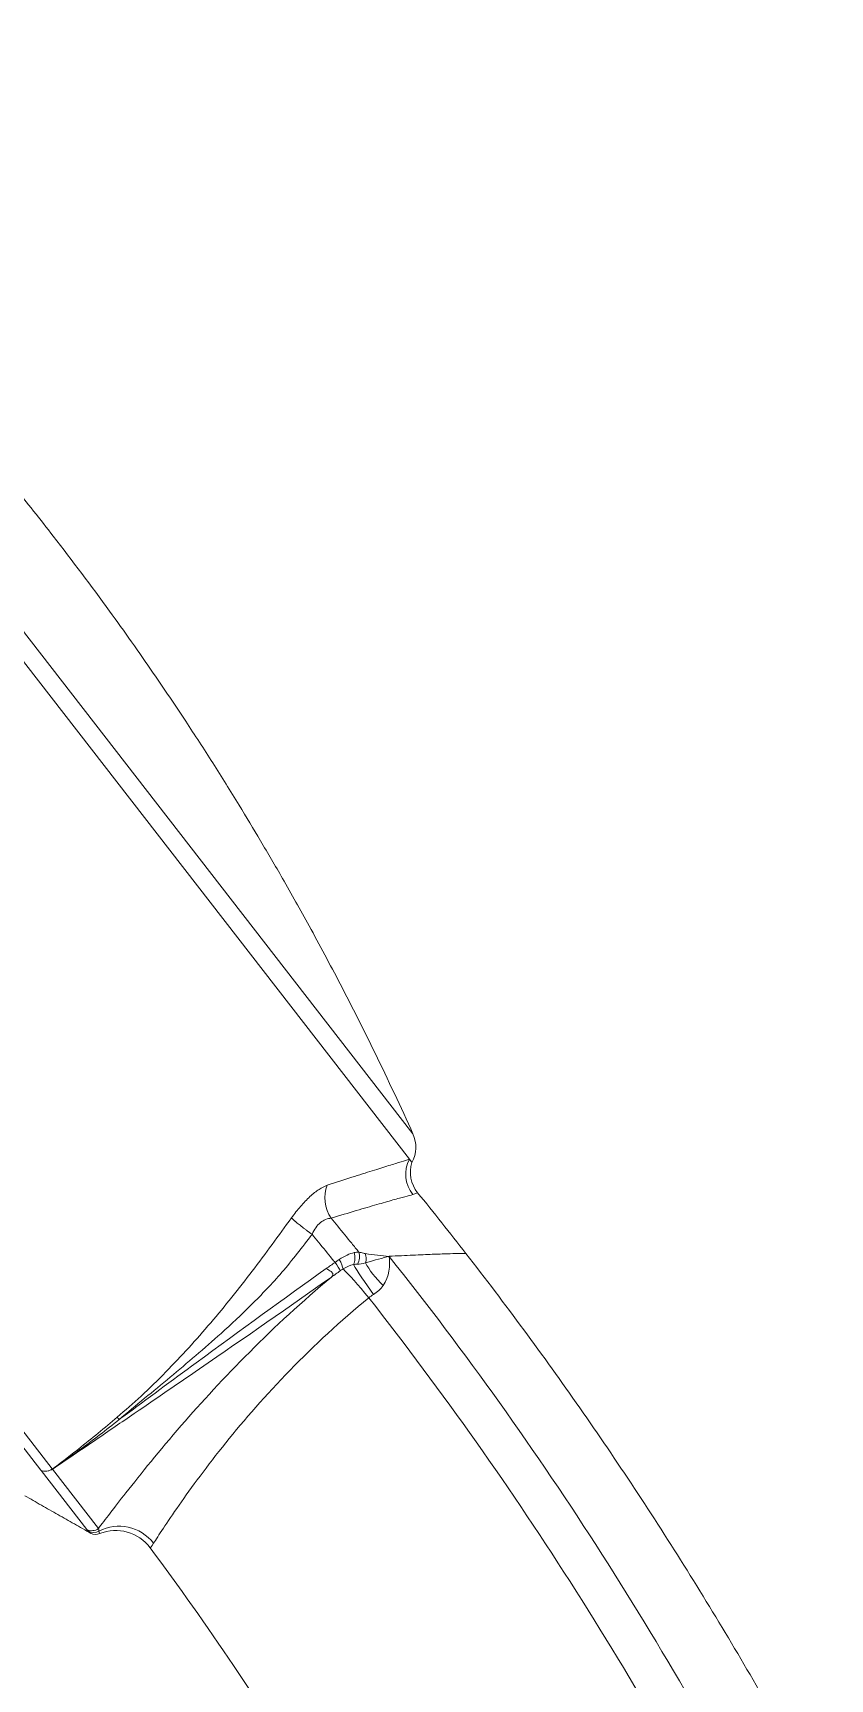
# Model space of a CAD drawing. Extents: x 900 to 2324, y -1513 to 827.
# Drawn here: x 2012.1 to 2049.3, y -744.2 to -667.5 of the extents above; entities that cross this region are included whole.
import ezdxf

# ---------------------------------------------------------------- set-up
doc = ezdxf.new("R2010")
doc.units = 0
doc.header["$LTSCALE"] = 4
doc.header["$MEASUREMENT"] = 0
doc.layers.add('1', color=7, linetype='CONTINUOUS')

msp = doc.modelspace()

# ---------------------------------------------------------------- linework, layer by layer
at = {"layer": '1', "color": 7, "linetype": 'Continuous', "lineweight": 13}
for p, q in [((1988.958, -667.459), (2029.664, -719.937)), ((2029.832, -718.76), (1990.26, -667.744)), ((2013.024, -734.365), (1968.705, -677.228)), ((1968.524, -677.748), (2012.494, -734.434)), ((2014.632, -737.187), (2012.497, -734.435)), ((2013.033, -734.385), (2015.173, -737.145))]:
    msp.add_line(p, q, dxfattribs=at)
at = {"layer": '1', "color": 7, "linetype": 'Continuous', "lineweight": 18}
for p, q in [((2012.497, -734.435), (2012.494, -734.434)), ((2012.977, -734.402), (2012.981, -734.408)), ((2015.229, -737.383), (2015.229, -737.385))]:
    msp.add_line(p, q, dxfattribs=at)
for centre, radius, start, end in [((2028.465, -719.377), 1.5, 331.57169, 24.2837), ((2031.211, -720.552), 1.5, 162.11647, 219.10342), ((2015.979, -739.239), 2, 36.67826, 112.01393)]:
    msp.add_arc(centre, radius, start, end, dxfattribs=at)
at = {"layer": '1', "color": 7, "linetype": 'Continuous', "lineweight": 18, "extrusion": (-6.12323e-17, 7.4988e-33, -1)}
msp.add_arc((-2015.042, -736.922), 0.5, 247.98607, 298.57643, dxfattribs=at)
at = {"layer": '1', "color": 7, "linetype": 'Continuous', "lineweight": 13}
for centre, major_axis, ratio, start_param, end_param in [((2030.978, -720.645), (0.421, -1.44), 0.990409, 3.938422, 5.107345), ((2027.016, -721.861), (0.449, -1.431), 0.845009, 3.953017, 5.044547), ((2026.301, -724.689), (0.25, -0.433), 0.241791, 0.465728, 1.609611), ((2026.972, -724.537), (-0.108, -0.488), 0.728057, 1.102948, 2.311081), ((2027.654, -726.487), (-1.26, 1.553), 0.07539, 4.709308, 5.830934), ((2016.181, -739), (-1.615, 1.179), 0.972943, 4.421123, 5.84877), ((2014.872, -736.749), (0.395, 0.306), 0.995323, 3.553142, 4.703662), ((2014.953, -736.836), (0.344, 0.362), 0.994828, 3.402967, 4.41939)]:
    msp.add_ellipse(centre, major_axis=major_axis, ratio=ratio, start_param=start_param, end_param=end_param, dxfattribs=at)
at = {"layer": '1', "color": 7, "linetype": 'Continuous', "lineweight": 18}
for centre, major_axis, ratio, start_param, end_param in [((2026.798, -724.522), (0.022, -0.5), 0.658101, 0.827819, 2.023829), ((2027.27, -724.606), (-0.086, -0.493), 0.754515, 1.387842, 2.281452), ((2029.019, -725.373), (-1.467, 1.359), 0.361279, 0.764358, 1.515616), ((2028.082, -726.159), (-1.171, 1.621), 0.059104, 0.58893, 1.575202), ((2014.343, -733.537), (0.095, -0.121), 0.06588, 3.583979, 4.233587), ((2012.745, -734.01), (-0.395, -0.306), 0.902957, 0.411505, 1.57674), ((2012.749, -734.012), (-0.395, -0.306), 0.902957, 0.411549, 1.45248), ((1982.105, -695.041), (43.775, 33.955), 0.902958, 4.717243, 4.718332)]:
    msp.add_ellipse(centre, major_axis=major_axis, ratio=ratio, start_param=start_param, end_param=end_param, dxfattribs=at)
for points, knots in [([(2013.069, -690.907), (2012.461, -690.124), (2011.353, -688.727), (2009.839, -686.892), (2008.63, -685.47), (2007.608, -684.297), (2006.644, -683.214), (2005.657, -682.128), (2004.444, -680.821), (2002.822, -679.122), (2000.594, -676.881), (1997.757, -674.17), (1994.27, -671.04), (1991.677, -668.878), (1990.26, -667.744)], [0, 0, 0, 0, 0.091203, 0.164228, 0.219022, 0.26303, 0.307492, 0.352519, 0.398108, 0.471724, 0.568695, 0.689131, 0.832952, 1, 1, 1, 1]), ([(2029.832, -718.76), (2029.262, -717.497), (2028.162, -715.153), (2026.534, -711.925), (2025.084, -709.214), (2023.838, -706.994), (2022.747, -705.124), (2021.666, -703.33), (2020.508, -701.473), (2019.178, -699.42), (2017.584, -697.053), (2015.542, -694.164), (2013.961, -692.057), (2013.069, -690.907)], [0, 0, 0, 0, 0.127492, 0.238457, 0.332806, 0.410489, 0.472843, 0.532186, 0.603305, 0.674314, 0.75745, 0.866048, 1, 1, 1, 1]), ([(2024.169, -722.672), (2024.309, -722.487), (2024.587, -722.12), (2025.029, -721.669), (2025.461, -721.314), (2025.707, -721.205), (2025.83, -721.151)], [0, 0, 0, 0, 0.255199, 0.507298, 0.755172, 1, 1, 1, 1]), ([(2029.824, -721.584), (2029.713, -721.614), (2029.486, -721.676), (2028.92, -721.832), (2028.167, -722.046), (2027.215, -722.324), (2026.422, -722.564), (2026.019, -722.687)], [0, 0, 0, 0, 0.186365, 0.379415, 0.579269, 0.786065, 1, 1, 1, 1]), ([(2025.128, -723.437), (2025.229, -723.559), (2025.329, -723.681), (2025.644, -724.064), (2025.858, -724.326), (2026.114, -724.641), (2026.157, -724.694), (2026.2, -724.747)], [0, 0, 0, 0, 0.280463, 0.280463, 0.87932, 0.87932, 1, 1, 1, 1]), ([(2027.608, -724.334), (2027.579, -724.329), (2027.549, -724.322), (2027.449, -724.299), (2027.378, -724.281), (2027.308, -724.266)], [0, 0, 0, 0, 0.300602, 0.300602, 1, 1, 1, 1]), ([(2069.365, -851.816), (2069.428, -829.085), (2066.413, -806.362), (2056.45, -773.734), (2052.259, -763.208), (2041.939, -743.009), (2035.817, -733.373), (2028.722, -724.465)], [0, 0, 0, 0, 0.5, 0.5, 0.75, 0.75, 1, 1, 1, 1]), ([(2032.295, -724.325), (2034.128, -726.679), (2037.69, -731.513), (2042.669, -739.049), (2047.295, -746.877), (2051.556, -754.963), (2056.731, -766.029), (2061.102, -777.364), (2064.66, -788.667), (2066.935, -797.05), (2068.882, -805.479), (2070.539, -814.107), (2071.922, -823.09), (2073.022, -832.589), (2073.762, -842.28), (2074.016, -848.769), (2074.083, -851.763)], [0, 0, 0, 0, 0.066499, 0.133873, 0.201247, 0.268621, 0.335995, 0.470742, 0.538116, 0.60549, 0.672864, 0.740238, 0.807612, 0.874986, 0.94236, 1, 1, 1, 1]), ([(2025.786, -725.037), (2023.828, -726.425), (2021.81, -727.894), (2018.605, -730.25), (2017.467, -731.091), (2016.251, -731.989), (2016.195, -732.031), (2016.138, -732.073)], [0, 0, 0, 0, 0.640474, 0.640474, 0.983248, 0.983248, 1, 1, 1, 1]), ([(2026.036, -725.428), (2026.065, -725.386), (2026.128, -725.296), (2026.012, -725.151), (2025.869, -725.079), (2025.786, -725.037)], [0, 0, 0, 0, 0.266102, 0.573528, 1, 1, 1, 1]), ([(2017.744, -737.833), (2017.945, -737.518), (2018.358, -736.879), (2019.5, -735.242), (2020.243, -734.227), (2022.84, -730.999), (2025.137, -728.54), (2027.775, -726.397)], [0, 0, 0, 0, 0.25, 0.25, 0.5, 0.5, 1, 1, 1, 1]), ([(2012.981, -734.408), (2013.201, -734.243), (2013.628, -733.922), (2014.048, -733.591), (2014.253, -733.43)], [0, 0, 0, 0, 0.51239, 1, 1, 1, 1]), ([(2012.981, -734.408), (2012.982, -734.408), (2012.982, -734.408), (2012.982, -734.409), (2012.983, -734.409), (2012.984, -734.409), (2012.985, -734.408), (2012.988, -734.407), (2012.991, -734.406), (2013, -734.403), (2013.005, -734.4), (2013.011, -734.397)], [0, 0, 0, 0, 0.036975, 0.036975, 0.084911, 0.084911, 0.173029, 0.173029, 0.465347, 0.465347, 1, 1, 1, 1]), ([(2013.011, -734.397), (2013.013, -734.396), (2013.015, -734.395), (2013.021, -734.392), (2013.025, -734.39), (2013.03, -734.386), (2013.031, -734.386), (2013.033, -734.385)], [0, 0, 0, 0, 0.241366, 0.241366, 0.823214, 0.823214, 1, 1, 1, 1]), ([(2017.583, -738.045), (2018.921, -739.842), (2021.936, -744.104), (2025.482, -749.767), (2028.355, -754.859), (2030.371, -758.694), (2032.248, -762.526), (2034.561, -767.602), (2037.151, -773.944), (2039.914, -781.831), (2042.406, -790.295), (2044.077, -797.313), (2045.09, -802.371), (2045.735, -805.854), (2046.476, -810.402), (2047.223, -816.037), (2047.806, -821.72), (2048.217, -827.318), (2048.465, -832.697), (2048.569, -837.726), (2048.559, -842.27), (2048.471, -846.201), (2048.347, -849.391), (2048.257, -851.126), (2048.217, -851.83), (2048.21, -851.957)], [0, 0, 0, 0, 0.056439, 0.131201, 0.168582, 0.205963, 0.243344, 0.280725, 0.355487, 0.430249, 0.50501, 0.579772, 0.598463, 0.617153, 0.654534, 0.691915, 0.729296, 0.766677, 0.804058, 0.841439, 0.87882, 0.916201, 0.953582, 0.990962, 1, 1, 1, 1])]:
    msp.add_open_spline(points, degree=3, knots=knots, dxfattribs=at)
at = {"layer": '1', "color": 7, "linetype": 'Continuous', "lineweight": 13}
for points, knots in [([(2025.83, -721.151), (2026.225, -721.024), (2027.006, -720.772), (2027.956, -720.47), (2028.723, -720.228), (2029.311, -720.045), (2029.547, -719.973), (2029.664, -719.937)], [0, 0, 0, 0, 0.208256, 0.411317, 0.610219, 0.806062, 1, 1, 1, 1]), ([(2030.047, -721.498), (2030.04, -721.504), (2030.025, -721.515), (2029.891, -721.561), (2029.824, -721.584)], [0, 0, 0, 0, 0.499971, 1, 1, 1, 1]), ([(2016.052, -731.96), (2016.425, -731.635), (2017.201, -730.958), (2018.677, -729.511), (2020.082, -727.963), (2021.396, -726.369), (2022.666, -724.749), (2023.568, -723.502), (2024.169, -722.672)], [0, 0, 0, 0, 0.120079, 0.250381, 0.501072, 0.626288, 0.751115, 1, 1, 1, 1]), ([(2026.019, -722.687), (2025.934, -722.698), (2025.774, -722.718), (2025.517, -722.877), (2025.289, -723.118), (2025.182, -723.33), (2025.128, -723.437)], [0, 0, 0, 0, 0.274281, 0.516803, 0.755173, 1, 1, 1, 1]), ([(2027.308, -724.266), (2027.197, -724.129), (2027.086, -723.992), (2026.761, -723.591), (2026.546, -723.328), (2026.227, -722.939), (2026.123, -722.813), (2026.019, -722.687)], [0, 0, 0, 0, 0.259237, 0.259237, 0.759351, 0.759351, 1, 1, 1, 1]), ([(2025.128, -723.437), (2024.671, -724.037), (2023.791, -725.191), (2022.34, -726.704), (2020.985, -727.98), (2019.716, -729.088), (2018.523, -730.09), (2017.325, -731.077), (2016.534, -731.741), (2016.138, -732.073)], [0, 0, 0, 0, 0.180769, 0.347878, 0.502293, 0.627441, 0.75204, 0.876133, 1, 1, 1, 1]), ([(2032.295, -724.325), (2032.277, -724.325), (2032.24, -724.325), (2031.938, -724.33), (2031.452, -724.343), (2030.754, -724.368), (2029.861, -724.406), (2029.104, -724.443), (2028.72, -724.462)], [0, 0, 0, 0, 0.157597, 0.318341, 0.482591, 0.6507, 0.823036, 1, 1, 1, 1]), ([(2014.31, -733.517), (2014.406, -733.451), (2014.503, -733.385), (2015.205, -732.907), (2015.804, -732.498), (2017.586, -731.281), (2018.75, -730.483), (2022.023, -728.232), (2024.072, -726.81), (2026.036, -725.429)], [0, 0, 0, 0, 0.023071, 0.023071, 0.168021, 0.168021, 0.45792, 0.45792, 1, 1, 1, 1]), ([(2026.036, -725.428), (2023.314, -727.691), (2020.92, -730.172), (2018.03, -733.507), (2017.149, -734.597), (2015.906, -736.178), (2015.465, -736.759), (2015.174, -737.144)], [0, 0, 0, 0, 0.513419, 0.513419, 0.78575, 0.78575, 1, 1, 1, 1]), ([(2027.775, -726.397), (2034.651, -735.158), (2040.674, -744.67), (2050.784, -764.567), (2054.891, -774.941), (2061.382, -796.363), (2063.731, -807.283), (2066.852, -829.441), (2067.613, -840.63), (2067.614, -851.792)], [0, 0, 0, 0, 0.25, 0.25, 0.5, 0.5, 0.75, 0.75, 1, 1, 1, 1]), ([(2014.253, -733.43), (2014.557, -733.188), (2015.164, -732.706), (2015.756, -732.209), (2016.052, -731.96)], [0, 0, 0, 0, 0.500527, 1, 1, 1, 1]), ([(2015.198, -737.269), (2015.207, -737.303), (2015.225, -737.366), (2015.228, -737.379), (2015.229, -737.383)], [0, 0, 0, 0, 0.526201, 1, 1, 1, 1])]:
    msp.add_open_spline(points, degree=3, knots=knots, dxfattribs=at)
at = {"layer": '1', "color": 7, "linetype": 'Continuous', "lineweight": 18}
for points, degree in [([(2029.784, -720.091), (2029.784, -720.091), (2029.744, -720.039), (2029.664, -719.937)], 3), ([(2030.047, -721.498), (2030.807, -722.432), (2031.556, -723.375), (2032.295, -724.325)], 3), ([(2026.2, -724.747), (2026.062, -724.843), (2025.924, -724.94), (2025.786, -725.037)], 3), ([(2027.241, -724.827), (2027.348, -724.823), (2027.471, -724.831), (2027.62, -724.759)], 3), ([(2028.722, -724.465), (2028.373, -724.43), (2028.005, -724.402), (2027.608, -724.334)], 3), ([(2027.62, -724.759), (2028.081, -724.639), (2028.423, -724.537), (2028.722, -724.465)], 3), ([(2028.448, -725.828), (2028.728, -725.413), (2028.786, -724.885), (2028.722, -724.465)], 3), ([(2016.138, -732.073), (2015.538, -732.552), (2014.923, -733.024), (2014.292, -733.486)], 3), ([(2014.292, -733.486), (2013.871, -733.793), (2013.443, -734.095), (2013.011, -734.396)], 3), ([(2013.033, -734.385), (2013.461, -734.093), (2013.887, -733.805), (2014.31, -733.517)], 3), ([(2011.745, -735.621), (2014.821, -737.371)], 1), ([(2014.713, -737.275), (2014.684, -737.247), (2014.655, -737.217), (2014.632, -737.187)], 3), ([(2014.803, -737.361), (2014.803, -737.361), (2014.774, -737.333), (2014.713, -737.275)], 3)]:
    msp.add_open_spline(points, degree=degree, dxfattribs=at)
at = {"layer": '1', "color": 7, "linetype": 'Continuous', "lineweight": 13}
msp.add_rational_spline([(2024.169, -722.672), (2024.428, -722.936), (2025.128, -723.437)], [1, 0.848701129069, 1], degree=2, dxfattribs=at)
for points in [[(2026.396, -724.612), (2026.33, -724.655), (2026.265, -724.7), (2026.2, -724.747)], [(2026.44, -725.137), (2026.407, -725.062), (2026.309, -724.903), (2026.2, -724.747)], [(2027.084, -724.291), (2026.884, -724.336), (2026.645, -724.45), (2026.396, -724.612)], [(2027.055, -724.85), (2027.12, -724.837), (2027.181, -724.83), (2027.241, -724.827)], [(2027.308, -724.266), (2027.24, -724.264), (2027.166, -724.273), (2027.084, -724.291)], [(2028.72, -724.462), (2028.721, -724.463), (2028.722, -724.464), (2028.722, -724.465)], [(2026.037, -725.429), (2026.17, -725.331), (2026.305, -725.234), (2026.44, -725.137)], [(2026.44, -725.137), (2026.483, -725.106), (2026.527, -725.076), (2026.572, -725.049)], [(2026.572, -725.049), (2026.741, -724.944), (2026.908, -724.873), (2027.055, -724.85)], [(2027.775, -726.397), (2027.845, -726.339), (2027.917, -726.285), (2027.991, -726.236)], [(2027.991, -726.236), (2028.169, -726.118), (2028.333, -725.997), (2028.448, -725.828)], [(2015.174, -737.144), (2015.182, -737.186), (2015.19, -737.227), (2015.198, -737.269)], [(2017.583, -738.045), (2017.583, -738.045), (2017.647, -737.984), (2017.744, -737.833)]]:
    msp.add_open_spline(points, degree=3, dxfattribs=at)
at = {"layer": '1', "color": 7, "linetype": 'Continuous', "lineweight": 18}
for points, weights in [([(2016.052, -731.96), (2016.074, -731.997), (2016.138, -732.073)], [1, 0.840790855259, 1]), ([(2014.31, -733.517), (2014.305, -733.506), (2014.292, -733.486)], [1, 0.906701339219, 0.91764094632])]:
    msp.add_rational_spline(points, weights, degree=2, dxfattribs=at)

doc.saveas('drawing.dxf')
